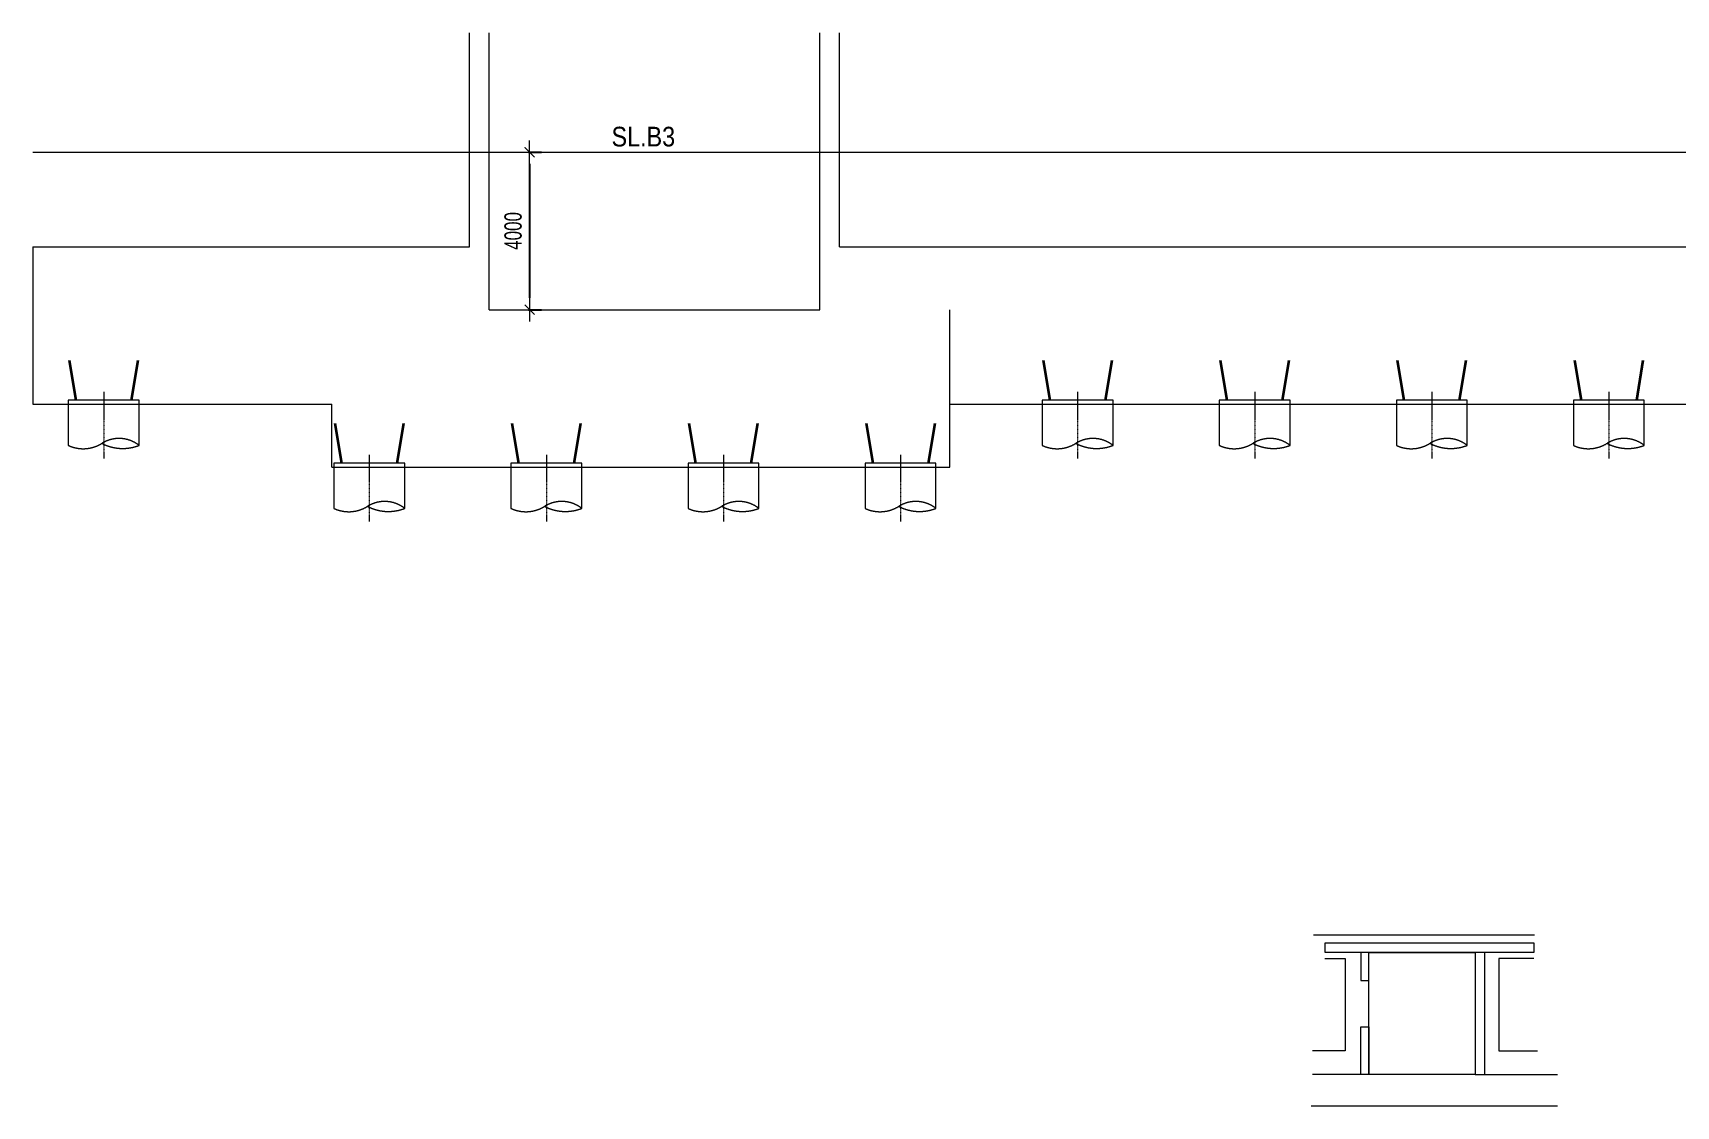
# Model space of a CAD drawing. Header units: millimetres. Extents: x -259680 to 389590, y -106473 to 139263.
# Drawn here: x 29200 to 70960, y -49277 to -22020 of the extents above; entities that cross this region are included whole.
import ezdxf
from ezdxf.enums import TextEntityAlignment as Align

# ---------------------------------------------------------------- set-up
doc = ezdxf.new("R2010")
doc.units = ezdxf.units.MM
doc.linetypes.add('CENTER2', pattern=[1.125, 0.75, -0.125, 0.125, -0.125])
doc.linetypes.add('HIDDEN', pattern=[9.525, 6.35, -3.175])
doc.layers.get('0').update_dxf_attribs({"lineweight": 20})
doc.layers.get('Defpoints').update_dxf_attribs({"color": 151, "lineweight": 9})
for name, color, linetype, lineweight in [('KC-TRUC', 5, 'CENTER2', 18), ('NDC_S_DIM', 1, 'Continuous', 15), ('NDC_S_HATCH MATERIAL', 8, 'Continuous', 13), ('NDC_S_REBAR', 4, 'Continuous', 35), ('NDC_S_SLAB', 2, 'Continuous', 20), ('NDC_S_VN TEXT', 7, 'Continuous', 20)]:
    doc.layers.add(name, color=color, linetype=linetype, lineweight=lineweight)
doc.styles.add('NDC_ARIAL', font='arial.ttf', dxfattribs={"width": 0.85})
doc.styles.add('NDC_DIM', font='', dxfattribs={"width": 0.75})
doc.styles.get('NDC_DIM').set_extended_font_data('Dotum')
doc.dimstyles.new('NDC_dim_200', dxfattribs={"dimscale": 200, "dimtxt": 2.2, "dimasz": 1.5, "dimexe": 1.5, "dimexo": 2.5, "dimgap": 1, "dimtad": 1, "dimdec": 0, "dimzin": 0, "dimdsep": 46, "dimtxsty": 'NDC_DIM', "dimblk": 'DIMMARK', "dimcen": 0.09, "dimdle": 1.2, "dimclrd": 1, "dimclre": 1, "dimclrt": 3, "dimadec": 0, "dimazin": 0, "dimtfac": 1, "dimtdec": 0, "dimtix": 1, "dimtofl": 0, "dimtmove": 0, "dimatfit": 3, "dimfxl": 6, "dimfxlon": 1, "dimtolj": 1, "dimtzin": 0, "dimarcsym": 0})

# ---------------------------------------------------------------- blocks, each defined once
blk = doc.blocks.new('*U211')
at = {"layer": 'KC-TRUC', "ltscale": 30}
blk.add_line((0, 311), (0, -1385), dxfattribs=at)
at = {"layer": 'NDC_S_HATCH MATERIAL', "color": 2, "linetype": 'HIDDEN', "ltscale": 500}
blk.add_lwpolyline([(900, -1049), (900, 98), (-900, 98), (-900, -1049)], dxfattribs=at)
for centre, major_axis, start_param, end_param in [((390, -1697), (-583, 583), -1.452433, -0.227584), ((-521, -233), (-636, 636), 1.921341, 2.912184), ((484, 22), (812, 812), 3.446929, 4.297833)]:
    blk.add_ellipse(centre, major_axis=major_axis, ratio=1, start_param=start_param, end_param=end_param, dxfattribs=at)
at = {"layer": 'NDC_S_REBAR', "linetype": 'HIDDEN', "ltscale": 200}
for p, q in [((-876, 1115), (-707, 100)), ((707, 100), (876, 1115))]:
    blk.add_line(p, q, dxfattribs=at)
blk = doc.blocks.new('DIMMARK')
at = {"layer": 'NDC_S_DIM', "color": 1}
blk.add_line((-1.5, 0), (1, 0), dxfattribs=at)
at = {"layer": 'NDC_S_DIM', "color": 2, "const_width": 0.1}
blk.add_lwpolyline([(-0.42, -0.42), (0.42, 0.42)], dxfattribs=at)
blk = doc.blocks.new('*D1096')
at = {"layer": 'Defpoints', "color": 0, "ltscale": 100, "transparency": 16777216}
for p in [(41295, -25050), (41295, -29050), (41825, -29050)]:
    blk.add_point(p, dxfattribs=at)
at = {"layer": 'NDC_S_DIM', "color": 1, "lineweight": -2, "ltscale": 100, "transparency": 16777216}
for p, q in [((41795, -25050), (42125, -25050)), ((41825, -25350), (41825, -28750)), ((41795, -29050), (42125, -29050))]:
    blk.add_line(p, q, dxfattribs=at)
at = {"layer": 'NDC_S_DIM', "color": 1, "lineweight": -2, "ltscale": 100, "transparency": 16777216, "xscale": 300, "yscale": 300, "zscale": 300}
for p, rotation in [((41825, -25050), 90), ((41825, -29050), 270)]:
    blk.add_blockref('DIMMARK', p, dxfattribs=dict(at, rotation=rotation))
at = {"layer": 'NDC_S_DIM', "color": 3, "ltscale": 100, "transparency": 16777216, "insert": (41405, -27050), "char_height": 440, "attachment_point": 5, "rotation": 90, "style": 'NDC_DIM'}
blk.add_mtext('\\A1;4000', dxfattribs=at)

msp = doc.modelspace()

# ---------------------------------------------------------------- linework, layer by layer
at = {"ltscale": 100}
for p, q in [((62950, -48477.5), (61722.8, -48477.5)), ((66100, -48477.5), (67943.3, -48477.5)), ((67943.3, -49277.5), (61683.3, -49277.5))]:
    msp.add_line(p, q, dxfattribs=at)
for points in [[(62040, -45127.5), (67346.9, -45127.5), (67346.9, -45377.5), (62040, -45377.5)], [(62950, -46087.5), (63150, -46087.5), (63150, -45377.5), (62950, -45377.5)], [(63150, -45377.5), (65850, -45377.5), (65850, -48477.5), (63150, -48477.5)], [(65850, -48477.5), (66100, -48477.5), (66100, -45377.5), (65850, -45377.5)], [(62950, -47267.5), (63150, -47267.5), (63150, -48477.5), (62950, -48477.5)]]:
    msp.add_lwpolyline(points, close=True, dxfattribs=at)
at = {"layer": 'NDC_S_DIM', "ltscale": 100}
for p, q in [((40299.2, -27450), (40299.2, -22020)), ((40799.2, -29050), (40799.2, -22020)), ((49199.2, -29050), (49199.2, -22020)), ((49699.2, -27450), (49699.2, -22020)), ((29200, -25050), (110190, -25050)), ((29200, -27450), (40299.2, -27450)), ((29200, -27450), (29200, -31450)), ((49699.2, -27450), (89800, -27450)), ((40799.2, -29050), (49199.2, -29050)), ((52499.2, -33050), (52499.2, -29050)), ((29200, -31450), (36799.2, -31450)), ((36799.2, -33050), (36799.2, -31450)), ((52499.2, -31450), (89800, -31450)), ((36799.2, -33050), (52499.2, -33050))]:
    msp.add_line(p, q, dxfattribs=at)
at = {"layer": 'NDC_S_SLAB', "ltscale": 100}
msp.add_line((61746.2, -44927.5), (67362.2, -44927.5), dxfattribs=at)
for points in [[(62035.9, -45527.5), (62550, -45527.5), (62550, -47877.5), (61722.8, -47877.5)], [(67340.1, -45527.5), (66450.1, -45527.5), (66450.1, -47877.5), (67434.4, -47877.5)]]:
    msp.add_lwpolyline(points, dxfattribs=at)

# ---------------------------------------------------------------- block references
for p in [(31000, -31448.4), (55750, -31448.4), (60250, -31448.4), (64750, -31448.4), (69250, -31448.4), (37750, -33048.4), (42250, -33048.4), (46750, -33048.4), (51250, -33048.4)]:
    msp.add_blockref('*U211', p)

# ---------------------------------------------------------------- texts
at = {"layer": 'NDC_S_VN TEXT', "style": 'NDC_ARIAL', "width": 0.85}
msp.add_text('SL.B3', height=500, dxfattribs=at).set_placement((43904.8, -24654.5), align=Align.MIDDLE_LEFT)

# ---------------------------------------------------------------- dimensions: what is measured, and where the dimension line sits
at = {"layer": 'NDC_S_DIM', "ltscale": 100}
dim = msp.add_linear_dim(base=(41824.5, -29050), p1=(41295.4, -25050), p2=(41295.4, -29050), angle=90, dimstyle='NDC_dim_200', dxfattribs=at)
dim.commit()
dim.dimension.update_dxf_attribs({"geometry": '*D1096', "text_midpoint": (41404.5, -27050)})

doc.saveas('drawing.dxf')
